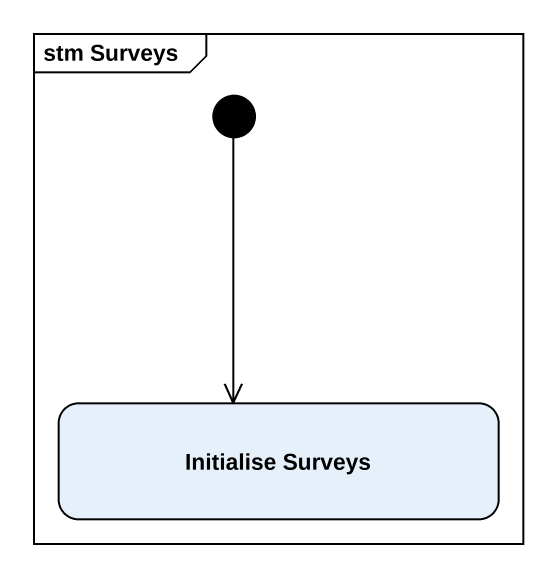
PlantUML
@startuml
mainframe stm Surveys
hide empty description
state "Initialise Surveys" as Initialise_Surveys
[*] --> Initialise_Surveys
@enduml
